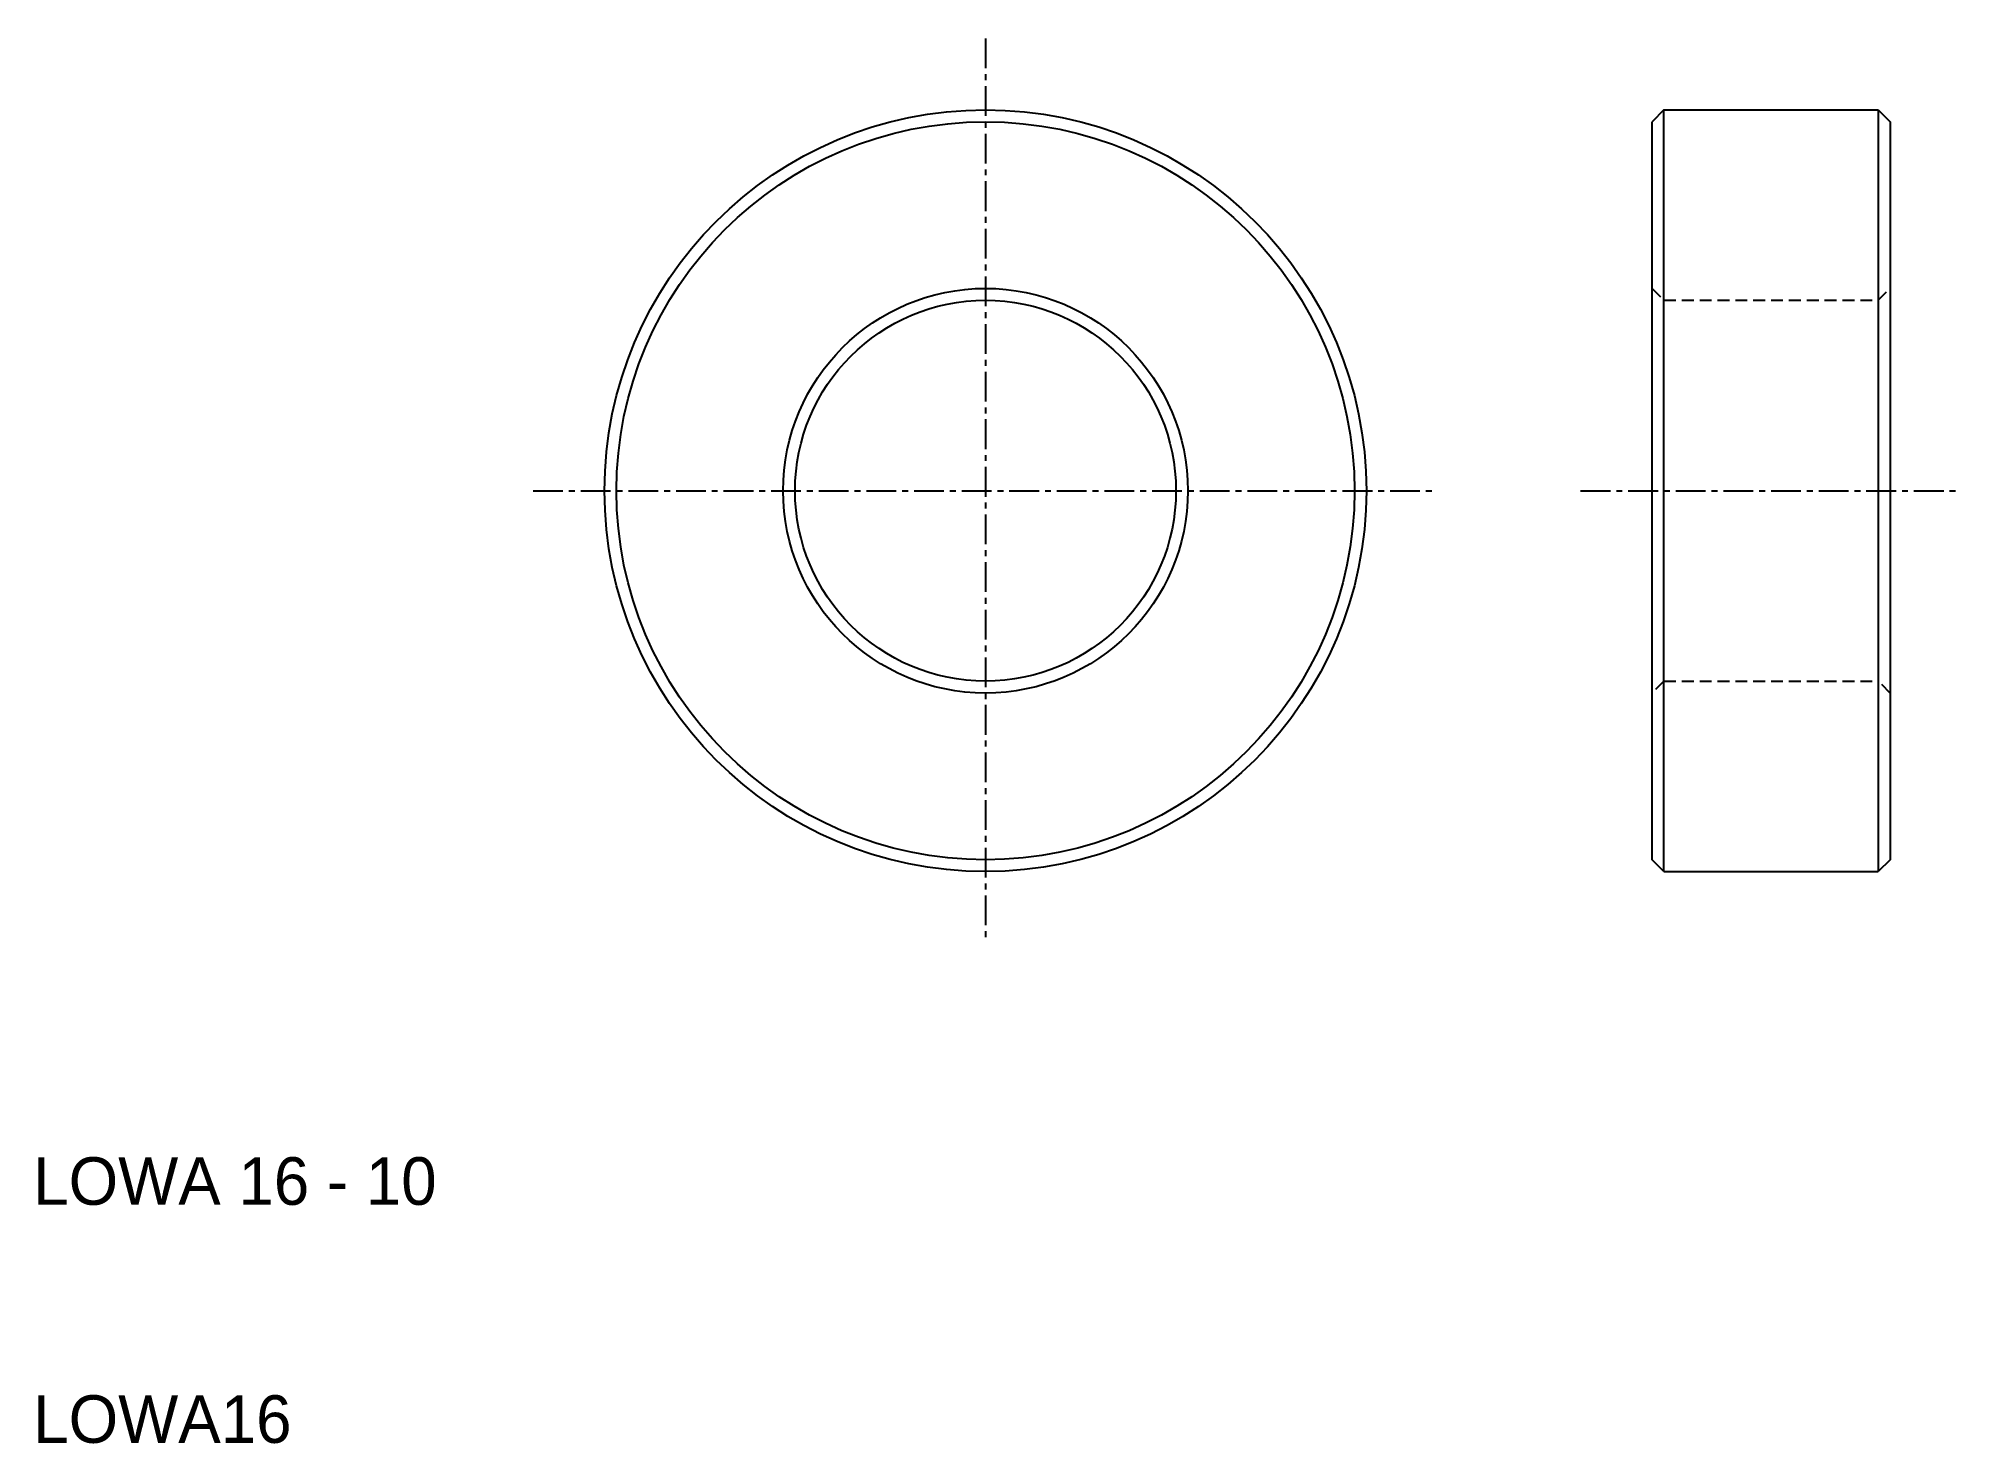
# Model space of a CAD drawing. Extents: x 10.2 to 91, y 10 to 69.
import ezdxf

# ---------------------------------------------------------------- set-up
doc = ezdxf.new("R2010")
doc.units = 0
doc.linetypes.add('CENTER', pattern=[2, 1.25, -0.25, 0.25, -0.25])
doc.linetypes.add('DASHED', pattern=[0.75, 0.5, -0.25])
doc.layers.get('0').update_dxf_attribs({"linetype": 'CONTINUOUS'})
doc.layers.add('CENTER', color=1, linetype='CENTER')

msp = doc.modelspace()

# ---------------------------------------------------------------- linework, layer by layer
at = {"color": 7, "linetype": 'CONTINUOUS'}
for p, q in [((78.5, 66), (78, 65.5)), ((78, 34.5), (78, 65.5)), ((78.5, 66), (87.5, 66)), ((78.5, 34), (78.5, 66)), ((87.5, 66), (87.5, 34)), ((87.5, 66), (88, 65.5)), ((88, 65.5), (88, 34.5)), ((78.5, 34), (78, 34.5)), ((78.5, 34), (87.5, 34)), ((88, 34.5), (87.5, 34))]:
    msp.add_line(p, q, dxfattribs=at)
at = {"color": 3, "linetype": 'DASHED'}
for p, q in [((78, 58.5), (78.5, 58)), ((87.5, 58), (88, 58.5)), ((78.5, 58), (87.5, 58)), ((78.5, 42), (78, 41.5)), ((78.5, 42), (87.5, 42)), ((88, 41.5), (87.5, 42))]:
    msp.add_line(p, q, dxfattribs=at)
at = {"color": 7, "linetype": 'CONTINUOUS'}
for radius in [16, 15.5, 8.5, 8]:
    msp.add_circle((50, 50), radius, dxfattribs=at)
at = {"layer": 'CENTER', "color": 1, "linetype": 'CENTER'}
for p, q in [((50, 69), (50, 31)), ((31, 50), (69, 50)), ((75, 50), (91, 50))]:
    msp.add_line(p, q, dxfattribs=at)

# ---------------------------------------------------------------- texts
at = {"color": 7, "linetype": 'CONTINUOUS'}
for s, p in [('LOWA 16 - 10', (10, 20)), ('LOWA16', (10, 10))]:
    msp.add_text(s, height=2, dxfattribs=at).set_placement(p)

doc.saveas('drawing.dxf')
